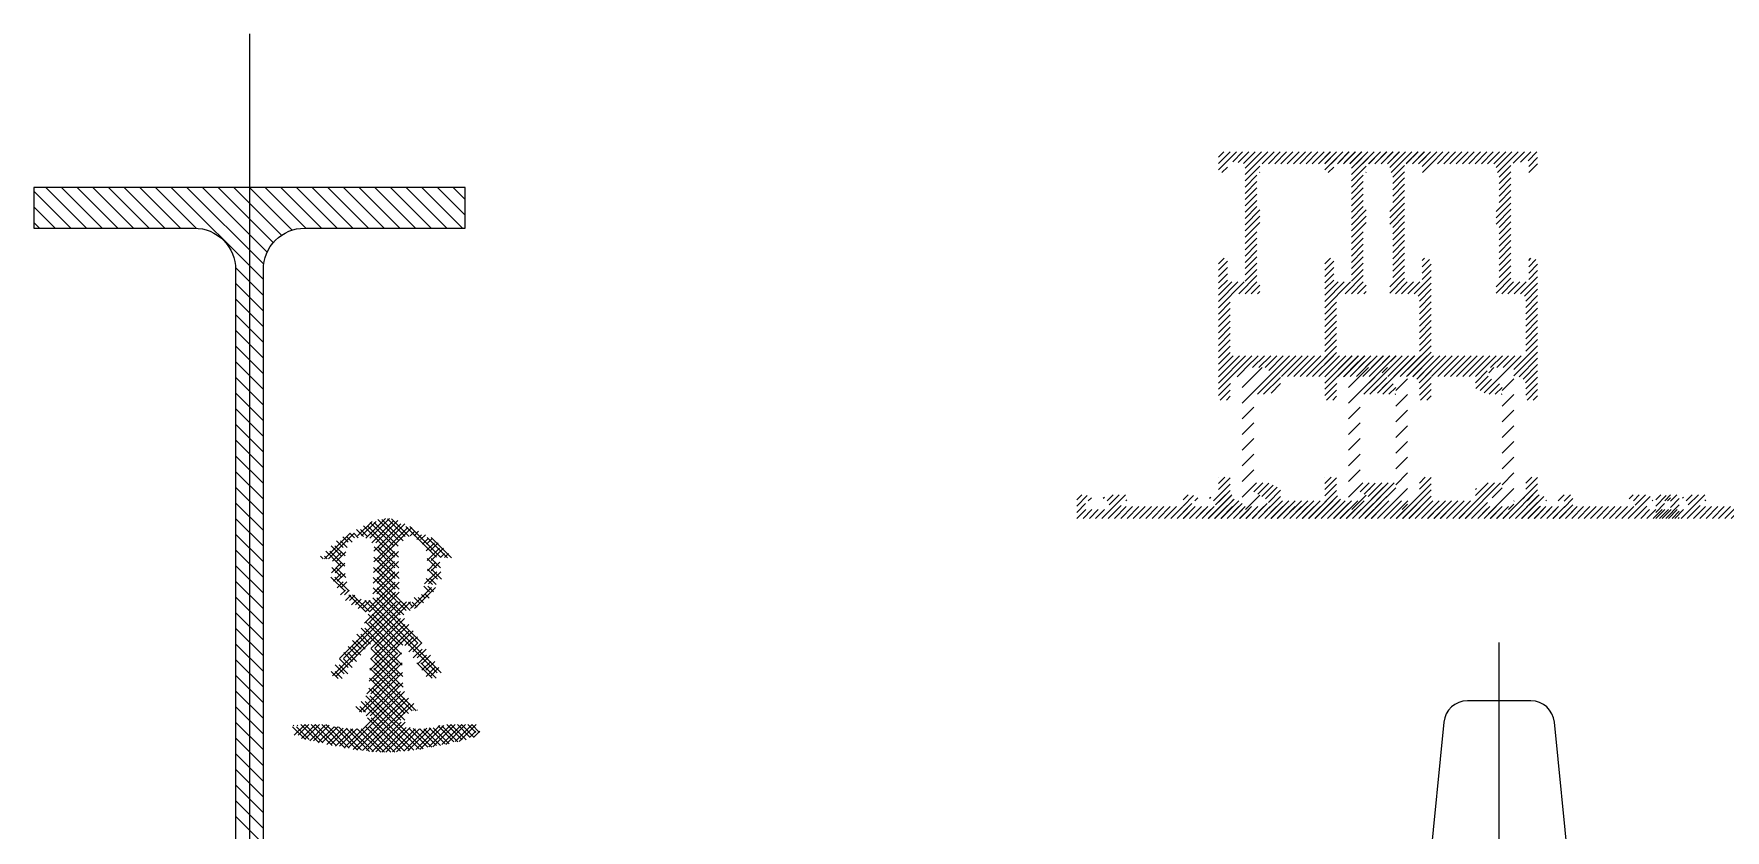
# Model space of a CAD drawing. Extents: x -0.04 to 2.29, y -0.5 to 2.03.
# Drawn here: x 0.9135 to 1.1998, y 0.1973 to 0.332 of the extents above; entities that cross this region are included whole.
import ezdxf

# ---------------------------------------------------------------- set-up
doc = ezdxf.new("R2010")
doc.units = 0
doc.header["$LTSCALE"] = 0.1
for name, pattern in [('AUSGEZOGEN', [0]), ('USM-S25', [0]), ('USM-STRPUKLEIN', [0])]:
    doc.linetypes.add(name, pattern=pattern)
doc.layers.get('0').update_dxf_attribs({"linetype": 'AUSGEZOGEN'})
for name, color, linetype in [('AUSSEN50', 1, 'AUSGEZOGEN'), ('SCHRAFF', 4, 'AUSGEZOGEN'), ('USM-SKLEIN25', 3, 'USM-S25'), ('USM-SPKLEIN25', 3, 'USM-STRPUKLEIN')]:
    doc.layers.add(name, color=color, linetype=linetype)

# ---------------------------------------------------------------- blocks, each defined once
blk = doc.blocks.new('*X')
at = {"color": 0}
for p, q in [((0.271, 1.11316), (0.2641, 1.12006)), ((0.271, 1.11581), (0.26631, 1.1205)), ((0.271, 1.11846), (0.26896, 1.1205)), ((0.271, 1.11051), (0.2641, 1.11741)), ((0.271, 1.10786), (0.2641, 1.11476)), ((0.271, 1.10521), (0.2641, 1.11211)), ((0.271, 1.10255), (0.2641, 1.10945)), ((0.271, 1.0999), (0.2641, 1.1068)), ((0.271, 1.09725), (0.2641, 1.10415)), ((0.271, 1.0946), (0.2641, 1.1015)), ((0.271, 1.09195), (0.2641, 1.09885)), ((0.271, 1.0893), (0.2641, 1.0962)), ((0.271, 1.08399), (0.26377, 1.09122)), ((0.271, 1.08665), (0.2641, 1.09355)), ((0.271, 1.07869), (0.26166, 1.08803)), ((0.271, 1.08134), (0.2629, 1.08944)), ((0.16463, 1.08165), (0.15993, 1.08635)), ((0.16728, 1.08165), (0.16258, 1.08635)), ((0.16993, 1.08165), (0.16523, 1.08635)), ((0.17258, 1.08165), (0.16788, 1.08635)), ((0.17523, 1.08165), (0.17053, 1.08635)), ((0.17788, 1.08165), (0.17318, 1.08635)), ((0.18054, 1.08165), (0.17584, 1.08635)), ((0.18319, 1.08165), (0.17849, 1.08635)), ((0.18584, 1.08165), (0.18114, 1.08635)), ((0.18849, 1.08165), (0.18379, 1.08635)), ((0.19114, 1.08165), (0.18644, 1.08635)), ((0.19379, 1.08165), (0.18909, 1.08635)), ((0.19645, 1.08165), (0.19175, 1.08635)), ((0.1991, 1.08165), (0.1944, 1.08635)), ((0.20175, 1.08165), (0.19705, 1.08635)), ((0.2044, 1.08165), (0.1997, 1.08635)), ((0.20705, 1.08165), (0.20235, 1.08635)), ((0.2097, 1.08165), (0.205, 1.08635)), ((0.21236, 1.08165), (0.20766, 1.08635)), ((0.21501, 1.08165), (0.21031, 1.08635)), ((0.21766, 1.08165), (0.21296, 1.08635)), ((0.22031, 1.08165), (0.21561, 1.08635)), ((0.22296, 1.08165), (0.21826, 1.08635)), ((0.22561, 1.08165), (0.22091, 1.08635)), ((0.22827, 1.08165), (0.22357, 1.08635)), ((0.23092, 1.08165), (0.22622, 1.08635)), ((0.23357, 1.08165), (0.22887, 1.08635)), ((0.23622, 1.08165), (0.23152, 1.08635)), ((0.23887, 1.08165), (0.23417, 1.08635)), ((0.24152, 1.08165), (0.23682, 1.08635)), ((0.24418, 1.08165), (0.23948, 1.08635)), ((0.24683, 1.08165), (0.24213, 1.08635)), ((0.24948, 1.08165), (0.24478, 1.08635)), ((0.25213, 1.08165), (0.24743, 1.08635)), ((0.25478, 1.08165), (0.25008, 1.08635)), ((0.25744, 1.08164), (0.25273, 1.08635)), ((0.271, 1.07074), (0.25539, 1.08635)), ((0.271, 1.07339), (0.25798, 1.08641)), ((0.271, 1.07604), (0.26004, 1.087)), ((0.271, 1.06808), (0.26409, 1.07499)), ((0.271, 1.06543), (0.2641, 1.07233)), ((0.271, 1.06278), (0.2641, 1.06968)), ((0.271, 1.06013), (0.2641, 1.06703)), ((0.271, 1.05748), (0.2641, 1.06438)), ((0.271, 1.05483), (0.2641, 1.06173)), ((0.271, 1.05217), (0.2641, 1.05907)), ((0.271, 1.04952), (0.2641, 1.05642)), ((0.27037, 1.0475), (0.2641, 1.05377)), ((0.26772, 1.0475), (0.2641, 1.05112)), ((0.26507, 1.0475), (0.2641, 1.04847)), ((1.11401, 0.31003), (1.11598, 0.312)), ((1.11401, 0.31109), (1.11492, 0.312)), ((1.11402, 0.30898), (1.11551, 0.31047)), ((1.1146, 0.3085), (1.11551, 0.30941)), ((1.11554, 0.3105), (1.11704, 0.312)), ((1.11645, 0.31034), (1.1181, 0.312)), ((1.11735, 0.31019), (1.11916, 0.312)), ((1.11826, 0.31004), (1.12022, 0.312)), ((1.11851, 0.30816), (1.12234, 0.312)), ((1.11851, 0.30922), (1.12128, 0.312)), ((1.11851, 0.3071), (1.12101, 0.3096)), ((1.12141, 0.31), (1.12341, 0.312)), ((1.12247, 0.31), (1.12447, 0.312)), ((1.12353, 0.31), (1.12553, 0.312)), ((1.12459, 0.31), (1.12659, 0.312)), ((1.12565, 0.31), (1.12765, 0.312)), ((1.12671, 0.31), (1.12871, 0.312)), ((1.12777, 0.31), (1.12977, 0.312)), ((1.12883, 0.31), (1.13083, 0.312)), ((1.12989, 0.31), (1.13189, 0.312)), ((1.13095, 0.31), (1.13295, 0.312)), ((1.13201, 0.31), (1.13401, 0.312)), ((1.13307, 0.31), (1.13507, 0.312)), ((1.13413, 0.31), (1.13613, 0.312)), ((1.13519, 0.31), (1.13719, 0.312)), ((1.13625, 0.31), (1.13825, 0.312)), ((1.13731, 0.31), (1.13931, 0.312)), ((1.13838, 0.31), (1.14038, 0.312)), ((1.13944, 0.31), (1.14144, 0.312)), ((1.1405, 0.31), (1.1425, 0.312)), ((1.14156, 0.31), (1.14356, 0.312)), ((1.14262, 0.31), (1.14462, 0.312)), ((1.14301, 0.30933), (1.14568, 0.312)), ((1.14324, 0.3085), (1.14674, 0.312)), ((1.14351, 0.30771), (1.14551, 0.30971)), ((1.14586, 0.31006), (1.1478, 0.312)), ((1.14713, 0.31027), (1.14886, 0.312)), ((1.1484, 0.31048), (1.14992, 0.312)), ((1.14851, 0.30953), (1.15001, 0.31103)), ((1.14854, 0.3085), (1.15001, 0.30996)), ((1.11851, 0.30604), (1.12051, 0.30804)), ((1.11851, 0.30498), (1.12051, 0.30698)), ((1.12097, 0.3085), (1.12101, 0.30854)), ((1.14351, 0.30665), (1.14551, 0.30865)), ((1.14351, 0.30559), (1.14551, 0.30759)), ((1.14351, 0.30453), (1.14551, 0.30653)), ((1.11851, 0.30392), (1.12051, 0.30592)), ((1.11851, 0.30286), (1.12051, 0.30486)), ((1.11851, 0.3018), (1.12051, 0.3038)), ((1.14301, 0.3019), (1.14551, 0.3044)), ((1.14351, 0.30346), (1.14551, 0.30546)), ((1.11851, 0.30074), (1.12051, 0.30274)), ((1.11851, 0.29968), (1.12101, 0.30218)), ((1.11851, 0.29862), (1.12101, 0.30112)), ((1.14301, 0.30084), (1.14551, 0.30334)), ((1.14301, 0.29978), (1.14551, 0.30228)), ((1.14351, 0.29922), (1.14551, 0.30122)), ((1.11851, 0.29756), (1.12101, 0.30006)), ((1.11851, 0.2965), (1.12051, 0.2985)), ((1.14351, 0.29816), (1.14551, 0.30016)), ((1.14351, 0.2971), (1.14551, 0.2991)), ((1.14351, 0.29604), (1.14551, 0.29804)), ((1.11851, 0.29543), (1.12051, 0.29743)), ((1.11851, 0.29437), (1.12051, 0.29637)), ((1.11851, 0.29331), (1.12051, 0.29531)), ((1.14351, 0.29498), (1.14551, 0.29698)), ((1.14351, 0.29392), (1.14551, 0.29592)), ((1.14351, 0.29286), (1.14551, 0.29486)), ((1.11401, 0.29306), (1.11495, 0.294)), ((1.11401, 0.292), (1.11551, 0.2935)), ((1.11401, 0.29093), (1.11551, 0.29243)), ((1.11851, 0.29225), (1.12051, 0.29425)), ((1.11851, 0.29119), (1.12051, 0.29319)), ((1.11851, 0.29013), (1.12051, 0.29213)), ((1.14351, 0.2918), (1.14551, 0.2938)), ((1.14351, 0.29074), (1.14551, 0.29274)), ((1.14851, 0.29362), (1.14889, 0.294)), ((1.14851, 0.29255), (1.14973, 0.29378)), ((1.14851, 0.29149), (1.15001, 0.29299)), ((1.11401, 0.28987), (1.11551, 0.29137)), ((1.11401, 0.28881), (1.11551, 0.29031)), ((1.11401, 0.28563), (1.11838, 0.29)), ((1.11401, 0.28669), (1.11731, 0.29)), ((1.11401, 0.28775), (1.11625, 0.29)), ((1.11744, 0.288), (1.12051, 0.29107)), ((1.1185, 0.288), (1.12051, 0.29001)), ((1.11956, 0.288), (1.12101, 0.28945)), ((1.14301, 0.28918), (1.14551, 0.29168)), ((1.14301, 0.28812), (1.14551, 0.29062)), ((1.14395, 0.288), (1.14595, 0.29)), ((1.14501, 0.288), (1.14701, 0.29)), ((1.14607, 0.288), (1.14807, 0.29)), ((1.14713, 0.28799), (1.15001, 0.29087)), ((1.1478, 0.28761), (1.15001, 0.28981)), ((1.14851, 0.29043), (1.15001, 0.29193)), ((1.11401, 0.28457), (1.11601, 0.28657)), ((1.12062, 0.288), (1.12101, 0.28839)), ((1.14801, 0.28675), (1.15001, 0.28875)), ((1.14801, 0.28569), (1.15001, 0.28769)), ((1.14801, 0.28463), (1.15001, 0.28663)), ((1.11401, 0.28351), (1.11601, 0.28551)), ((1.11401, 0.28245), (1.11601, 0.28445)), ((1.14801, 0.28357), (1.15001, 0.28557)), ((1.14801, 0.28251), (1.15001, 0.28451)), ((1.14801, 0.28145), (1.15001, 0.28345)), ((1.11401, 0.28139), (1.11601, 0.28339)), ((1.11401, 0.28033), (1.11601, 0.28233)), ((1.11401, 0.27927), (1.11601, 0.28127)), ((1.14801, 0.28039), (1.15001, 0.28239)), ((1.14801, 0.27933), (1.15001, 0.28133)), ((1.11401, 0.27821), (1.11601, 0.28021)), ((1.11401, 0.27715), (1.11601, 0.27915)), ((1.11401, 0.27609), (1.11601, 0.27809)), ((1.14601, 0.27521), (1.15001, 0.27921)), ((1.14601, 0.27414), (1.15001, 0.27814)), ((1.14801, 0.27827), (1.15001, 0.28027)), ((1.11401, 0.27184), (1.11966, 0.2775)), ((1.11401, 0.2729), (1.1186, 0.2775)), ((1.11401, 0.27396), (1.11754, 0.2775)), ((1.11401, 0.27503), (1.11648, 0.2775)), ((1.11801, 0.27213), (1.12138, 0.2755)), ((1.11801, 0.27478), (1.11872, 0.2755)), ((1.11872, 0.2755), (1.12072, 0.2775)), ((1.11979, 0.2755), (1.12179, 0.2775)), ((1.12001, 0.27148), (1.12603, 0.2775)), ((1.12059, 0.271), (1.12709, 0.2775)), ((1.12085, 0.2755), (1.12285, 0.2775)), ((1.12191, 0.2755), (1.12391, 0.2775)), ((1.12251, 0.27504), (1.12497, 0.2775)), ((1.12465, 0.274), (1.12815, 0.2775)), ((1.12571, 0.274), (1.12921, 0.2775)), ((1.12677, 0.274), (1.13027, 0.2775)), ((1.12783, 0.274), (1.13133, 0.2775)), ((1.12889, 0.274), (1.13239, 0.2775)), ((1.12995, 0.274), (1.13345, 0.2775)), ((1.13101, 0.274), (1.13451, 0.2775)), ((1.13207, 0.274), (1.13557, 0.2775)), ((1.13313, 0.274), (1.13663, 0.2775)), ((1.1342, 0.274), (1.1377, 0.2775)), ((1.13526, 0.274), (1.13876, 0.2775)), ((1.13632, 0.274), (1.13982, 0.2775)), ((1.13738, 0.274), (1.14088, 0.2775)), ((1.13844, 0.274), (1.14194, 0.2775)), ((1.1395, 0.274), (1.143, 0.2775)), ((1.13951, 0.27295), (1.14151, 0.27495)), ((1.14174, 0.27465), (1.14259, 0.2755)), ((1.14206, 0.2755), (1.14406, 0.2775)), ((1.1429, 0.27316), (1.14524, 0.2755)), ((1.14312, 0.2755), (1.14512, 0.2775)), ((1.14418, 0.2755), (1.14618, 0.2775)), ((1.14524, 0.2755), (1.14724, 0.2775)), ((1.14688, 0.27395), (1.15001, 0.27708)), ((1.14756, 0.27357), (1.15001, 0.27602)), ((1.14795, 0.27291), (1.15001, 0.27496)), ((1.11401, 0.27078), (1.11604, 0.27282)), ((1.11719, 0.27397), (1.11801, 0.27478)), ((1.12165, 0.271), (1.12451, 0.27386)), ((1.12291, 0.2712), (1.12451, 0.2728)), ((1.13958, 0.27196), (1.14166, 0.27404)), ((1.14029, 0.27161), (1.14224, 0.27356)), ((1.141, 0.27126), (1.1429, 0.27316)), ((1.1418, 0.271), (1.14357, 0.27276)), ((1.14286, 0.271), (1.14401, 0.27214)), ((1.14401, 0.27161), (1.14601, 0.27361)), ((1.14801, 0.2719), (1.15001, 0.2739)), ((1.14801, 0.27084), (1.15001, 0.27284)), ((1.11429, 0.27), (1.11601, 0.27172)), ((1.11535, 0.27), (1.11601, 0.27066)), ((1.11801, 0.26948), (1.12001, 0.27148)), ((1.14392, 0.271), (1.14401, 0.27108)), ((1.14401, 0.26896), (1.14601, 0.27096)), ((1.14823, 0.27), (1.15001, 0.27178)), ((1.14929, 0.27), (1.15001, 0.27072)), ((1.11801, 0.26683), (1.12001, 0.26883)), ((1.14401, 0.26631), (1.14601, 0.26831)), ((1.11801, 0.26418), (1.12001, 0.26618)), ((1.11801, 0.26152), (1.12001, 0.26352)), ((1.14401, 0.26366), (1.14601, 0.26566)), ((1.11801, 0.25887), (1.12001, 0.26087)), ((1.14401, 0.26101), (1.14601, 0.26301)), ((1.11801, 0.25622), (1.12001, 0.25822)), ((1.14401, 0.25836), (1.14601, 0.26036)), ((1.14401, 0.2557), (1.14601, 0.2577)), ((1.11401, 0.25699), (1.11401, 0.257)), ((1.11401, 0.25593), (1.11507, 0.257)), ((1.11401, 0.25487), (1.11601, 0.25687)), ((1.11401, 0.25381), (1.11601, 0.25581)), ((1.11801, 0.25357), (1.12001, 0.25557)), ((1.12001, 0.25557), (1.12044, 0.256)), ((1.12001, 0.25451), (1.1215, 0.256)), ((1.12066, 0.25411), (1.12254, 0.25598)), ((1.12133, 0.25371), (1.12325, 0.25563)), ((1.12199, 0.25331), (1.12396, 0.25528)), ((1.13671, 0.25), (1.14271, 0.256)), ((1.13777, 0.25), (1.14377, 0.256)), ((1.13951, 0.25386), (1.14165, 0.256)), ((1.13951, 0.25492), (1.13967, 0.25508)), ((1.14232, 0.25349), (1.14401, 0.25517)), ((1.14245, 0.2515), (1.14601, 0.25505)), ((1.1452, 0.25), (1.15001, 0.25481)), ((1.14601, 0.25187), (1.15001, 0.25587)), ((1.14801, 0.25599), (1.14902, 0.257)), ((1.14801, 0.25493), (1.15001, 0.25693)), ((1.09001, 0.25315), (1.09086, 0.254)), ((1.09001, 0.25209), (1.09178, 0.25386)), ((1.09001, 0.25103), (1.09151, 0.25253)), ((1.09198, 0.253), (1.09249, 0.25351)), ((1.09429, 0.25), (1.09829, 0.254)), ((1.09451, 0.2534), (1.0947, 0.2536)), ((1.09516, 0.253), (1.09616, 0.254)), ((1.09535, 0.25), (1.09751, 0.25216)), ((1.09551, 0.25228), (1.09722, 0.254)), ((1.09641, 0.25), (1.09841, 0.252)), ((1.09747, 0.25), (1.09947, 0.252)), ((1.09835, 0.253), (1.09851, 0.25316)), ((1.09853, 0.25), (1.10053, 0.252)), ((1.09959, 0.25), (1.10159, 0.252)), ((1.10065, 0.25), (1.10265, 0.252)), ((1.10171, 0.25), (1.10371, 0.252)), ((1.10277, 0.25), (1.10477, 0.252)), ((1.10383, 0.25), (1.10583, 0.252)), ((1.10489, 0.25), (1.10689, 0.252)), ((1.10595, 0.25), (1.10795, 0.252)), ((1.10701, 0.25), (1.10901, 0.252)), ((1.10807, 0.25), (1.11007, 0.252)), ((1.10913, 0.25), (1.11113, 0.252)), ((1.1102, 0.25), (1.1122, 0.252)), ((1.11126, 0.25), (1.11326, 0.252)), ((1.11232, 0.25), (1.11616, 0.25384)), ((1.11338, 0.25), (1.11665, 0.25327)), ((1.11401, 0.25275), (1.11601, 0.25475)), ((1.11444, 0.25), (1.11744, 0.253)), ((1.1155, 0.25), (1.11801, 0.25251)), ((1.11859, 0.2515), (1.121, 0.25391)), ((1.12124, 0.2515), (1.12224, 0.2525)), ((1.12186, 0.25), (1.12486, 0.253)), ((1.12246, 0.25272), (1.12451, 0.25477)), ((1.12251, 0.25171), (1.12451, 0.25371)), ((1.12292, 0.25), (1.12592, 0.253)), ((1.12398, 0.25), (1.12698, 0.253)), ((1.12504, 0.25), (1.12804, 0.253)), ((1.12611, 0.25), (1.12911, 0.253)), ((1.12717, 0.25), (1.13017, 0.253)), ((1.12823, 0.25), (1.13123, 0.253)), ((1.12929, 0.25), (1.13229, 0.253)), ((1.13035, 0.25), (1.13335, 0.253)), ((1.13141, 0.25), (1.13441, 0.253)), ((1.13247, 0.25), (1.13547, 0.253)), ((1.13353, 0.25), (1.13653, 0.253)), ((1.13459, 0.25), (1.13759, 0.253)), ((1.13565, 0.25), (1.13865, 0.253)), ((1.13883, 0.25), (1.14155, 0.25271)), ((1.14511, 0.2515), (1.14601, 0.2524)), ((1.14601, 0.25293), (1.14608, 0.253)), ((1.14626, 0.25), (1.15001, 0.25375)), ((1.14732, 0.25), (1.15001, 0.25269)), ((1.14838, 0.25), (1.15038, 0.252)), ((1.14944, 0.25), (1.15144, 0.252)), ((1.1505, 0.25), (1.1525, 0.252)), ((1.15156, 0.25), (1.15356, 0.252)), ((1.15262, 0.25), (1.15462, 0.252)), ((1.15368, 0.25), (1.15568, 0.252)), ((1.15474, 0.25), (1.15674, 0.252)), ((1.1558, 0.25), (1.1578, 0.252)), ((1.15686, 0.25), (1.15886, 0.252)), ((1.15793, 0.25), (1.15993, 0.252)), ((1.15899, 0.25), (1.16099, 0.252)), ((1.16005, 0.25), (1.16205, 0.252)), ((1.16111, 0.25), (1.16311, 0.252)), ((1.16217, 0.25), (1.16417, 0.252)), ((1.16323, 0.25), (1.16523, 0.252)), ((1.16429, 0.25), (1.16629, 0.252)), ((1.16535, 0.25), (1.16907, 0.25372)), ((1.16551, 0.25334), (1.16617, 0.254)), ((1.16623, 0.253), (1.16723, 0.254)), ((1.16641, 0.25), (1.16851, 0.2521)), ((1.16651, 0.25222), (1.16829, 0.254)), ((1.16941, 0.253), (1.16951, 0.2531)), ((1.17153, 0.253), (1.17253, 0.254)), ((1.17171, 0.25), (1.17401, 0.25229)), ((1.17251, 0.25291), (1.17359, 0.254)), ((1.17251, 0.25185), (1.17401, 0.25335)), ((0.4733, 0.24703), (0.47577, 0.2495)), ((0.4747, 0.24666), (0.47802, 0.24998)), ((0.47951, 0.24528), (0.47545, 0.24933)), ((0.47571, 0.2459), (0.47946, 0.24965)), ((0.47606, 0.24448), (0.48064, 0.24907)), ((0.48032, 0.24623), (0.47673, 0.24983)), ((0.48135, 0.24697), (0.47837, 0.24995)), ((1.09004, 0.25), (1.09154, 0.2515)), ((1.0911, 0.25), (1.0926, 0.2515)), ((1.09216, 0.25), (1.09366, 0.2515)), ((1.09322, 0.25), (1.09472, 0.2515)), ((1.11656, 0.25), (1.11806, 0.2515)), ((1.11762, 0.25), (1.11912, 0.2515)), ((1.11868, 0.25), (1.12018, 0.2515)), ((1.11974, 0.25), (1.12124, 0.2515)), ((1.1208, 0.25), (1.1223, 0.2515)), ((1.13989, 0.25), (1.14151, 0.25161)), ((1.14095, 0.25), (1.14245, 0.2515)), ((1.14202, 0.25), (1.14352, 0.2515)), ((1.14308, 0.25), (1.14458, 0.2515)), ((1.14414, 0.25), (1.14564, 0.2515)), ((1.16747, 0.25), (1.16897, 0.2515)), ((1.16853, 0.25), (1.17003, 0.2515)), ((1.16959, 0.25), (1.17109, 0.2515)), ((1.17065, 0.25), (1.17215, 0.2515)), ((1.17277, 0.25), (1.17401, 0.25123)), ((1.17384, 0.25), (1.17401, 0.25017)), ((0.46769, 0.24318), (0.47203, 0.24752)), ((0.47086, 0.24509), (0.46972, 0.24622)), ((0.47172, 0.24599), (0.47081, 0.2469)), ((0.47275, 0.24673), (0.47198, 0.2475)), ((0.47431, 0.24694), (0.47314, 0.24811)), ((0.47956, 0.24346), (0.4743, 0.24872)), ((0.47602, 0.24267), (0.4818, 0.24845)), ((0.48665, 0.24344), (0.48145, 0.24864)), ((0.48219, 0.24708), (0.48296, 0.24784)), ((0.4833, 0.24642), (0.48411, 0.24723)), ((0.48427, 0.24562), (0.48532, 0.24667)), ((0.48852, 0.24333), (0.48508, 0.24678)), ((0.46749, 0.24315), (0.46704, 0.2436)), ((0.46897, 0.24344), (0.46794, 0.24447)), ((0.47052, 0.24366), (0.4688, 0.24538)), ((0.47047, 0.24194), (0.46902, 0.24339)), ((0.46906, 0.24278), (0.47064, 0.24437)), ((0.47598, 0.24087), (0.47953, 0.24442)), ((0.47964, 0.23984), (0.47604, 0.24344)), ((0.4796, 0.24165), (0.47608, 0.24517)), ((0.48492, 0.24451), (0.48629, 0.24587)), ((0.4851, 0.24291), (0.48717, 0.24498)), ((0.48734, 0.24339), (0.48803, 0.24408)), ((0.46886, 0.24082), (0.47048, 0.24244)), ((0.47062, 0.24002), (0.46895, 0.24169)), ((0.4692, 0.23939), (0.47051, 0.2407)), ((0.4759, 0.23725), (0.47961, 0.24096)), ((0.47594, 0.23906), (0.47957, 0.24269)), ((0.47968, 0.23803), (0.476, 0.24172)), ((0.48465, 0.23893), (0.48671, 0.24099)), ((0.48665, 0.24167), (0.48509, 0.24323)), ((0.48511, 0.24116), (0.48656, 0.2426)), ((0.48683, 0.23972), (0.48513, 0.24142)), ((0.47119, 0.23768), (0.46879, 0.24009)), ((0.46982, 0.23824), (0.47083, 0.23926)), ((0.47041, 0.23707), (0.47123, 0.23789)), ((0.47463, 0.23421), (0.47965, 0.23924)), ((0.48048, 0.23369), (0.47592, 0.23826)), ((0.47982, 0.23613), (0.47596, 0.23999)), ((0.48224, 0.23475), (0.48579, 0.23831)), ((0.48546, 0.23756), (0.48449, 0.23853)), ((0.48595, 0.23883), (0.48493, 0.23986)), ((0.46908, 0.22336), (0.48159, 0.23587)), ((0.47024, 0.22629), (0.47999, 0.23604)), ((0.47126, 0.23614), (0.47214, 0.23703)), ((0.47469, 0.23418), (0.47179, 0.23709)), ((0.47227, 0.23539), (0.47324, 0.23636)), ((0.47339, 0.23474), (0.47475, 0.2361)), ((0.47446, 0.23228), (0.47969, 0.23751)), ((0.48676, 0.22388), (0.47451, 0.23614)), ((0.48352, 0.22889), (0.47586, 0.23655)), ((0.48151, 0.23443), (0.47989, 0.23606)), ((0.48272, 0.23499), (0.48189, 0.23582)), ((0.48377, 0.23571), (0.48288, 0.2366)), ((0.48474, 0.23651), (0.48411, 0.23714)), ((0.48008, 0.22702), (0.47461, 0.23249)), ((0.48031, 0.22856), (0.47508, 0.2338)), ((0.47547, 0.22621), (0.4813, 0.23204)), ((0.47557, 0.22808), (0.48056, 0.23307)), ((0.47391, 0.2279), (0.47242, 0.22938)), ((0.47481, 0.22876), (0.47315, 0.23042)), ((0.48018, 0.22516), (0.47388, 0.23146)), ((0.47537, 0.22435), (0.48203, 0.23101)), ((0.48127, 0.22848), (0.48276, 0.22997)), ((0.47173, 0.22477), (0.47023, 0.22627)), ((0.47246, 0.22581), (0.47096, 0.22731)), ((0.47318, 0.22685), (0.47169, 0.22835)), ((0.47528, 0.22249), (0.48007, 0.22728)), ((0.48036, 0.22145), (0.47547, 0.22633)), ((0.48028, 0.22329), (0.47556, 0.22801)), ((0.482, 0.22744), (0.48349, 0.22893)), ((0.48273, 0.2264), (0.48422, 0.22789)), ((0.48345, 0.22536), (0.48495, 0.22686)), ((0.47003, 0.22294), (0.46884, 0.22412)), ((0.471, 0.22373), (0.4695, 0.22523)), ((0.47363, 0.2173), (0.48025, 0.22392)), ((0.47487, 0.22031), (0.48016, 0.2256)), ((0.48256, 0.21747), (0.47538, 0.22465)), ((0.48591, 0.22297), (0.48331, 0.22556)), ((0.48418, 0.22432), (0.48568, 0.22582)), ((0.4849, 0.22328), (0.4864, 0.22477)), ((0.47105, 0.21119), (0.48056, 0.2207)), ((0.47473, 0.21663), (0.48031, 0.22222)), ((0.48061, 0.21589), (0.47521, 0.22129)), ((0.48127, 0.217), (0.4753, 0.22297)), ((0.47255, 0.21092), (0.48122, 0.21959)), ((0.47399, 0.21721), (0.47301, 0.21819)), ((0.48215, 0.21081), (0.47392, 0.21905)), ((0.47413, 0.21073), (0.48212, 0.21872)), ((0.48371, 0.21103), (0.47471, 0.22002)), ((0.48273, 0.21757), (0.48276, 0.2176)), ((0.46446, 0.21259), (0.46231, 0.21474)), ((0.46241, 0.21493), (0.46252, 0.21503)), ((0.46258, 0.21332), (0.4644, 0.21514)), ((0.46677, 0.21205), (0.46368, 0.21514)), ((0.46381, 0.21279), (0.46617, 0.21514)), ((0.46519, 0.2124), (0.46783, 0.21504)), ((0.46902, 0.21157), (0.46545, 0.21514)), ((0.46664, 0.21208), (0.46931, 0.21475)), ((0.4712, 0.21116), (0.46723, 0.21513)), ((0.4733, 0.21083), (0.46939, 0.21474)), ((0.47895, 0.21048), (0.47457, 0.21486)), ((0.48057, 0.21062), (0.47495, 0.21625)), ((0.47572, 0.21055), (0.48068, 0.21552)), ((0.48317, 0.21094), (0.4872, 0.21496)), ((0.48534, 0.21134), (0.48915, 0.21514)), ((0.48958, 0.21222), (0.48691, 0.2149)), ((0.48754, 0.21177), (0.49092, 0.21514)), ((0.49101, 0.21256), (0.48843, 0.21514)), ((0.48981, 0.21227), (0.49268, 0.21514)), ((0.49237, 0.21297), (0.4902, 0.21514)), ((0.49329, 0.21382), (0.49196, 0.21514)), ((0.46809, 0.21176), (0.47084, 0.21451)), ((0.46956, 0.21147), (0.47249, 0.2144)), ((0.47531, 0.21059), (0.47145, 0.21444)), ((0.47721, 0.21046), (0.47322, 0.21444)), ((0.47739, 0.21046), (0.48154, 0.21461)), ((0.4792, 0.2105), (0.4831, 0.2144)), ((0.48116, 0.21069), (0.48501, 0.21454)), ((0.48519, 0.21131), (0.48201, 0.21449)), ((0.48668, 0.21159), (0.48384, 0.21443)), ((0.48813, 0.2119), (0.48544, 0.2146)), ((0.49223, 0.21292), (0.49333, 0.21402))]:
    blk.add_line(p, q, dxfattribs=at)

msp = doc.modelspace()

# ---------------------------------------------------------------- linework, layer by layer
at = {"layer": 'AUSSEN50', "color": 0}
msp.add_lwpolyline([(0.9135, 0.2991), (0.94065, 0.2991, -0.414214), (0.94765, 0.2921), (0.94765, 0.1799, -0.414214), (0.94065, 0.1729), (0.9135, 0.1729), (0.9135, 0.166), (0.9865, 0.166), (0.9865, 0.1729), (0.95935, 0.1729, -0.414214), (0.95235, 0.1799), (0.95235, 0.2921, -0.414214), (0.95935, 0.2991), (0.9865, 0.2991), (0.9865, 0.306), (0.9135, 0.306)], format="xyb", close=True, dxfattribs=at)
at = {"layer": 'USM-SKLEIN25', "color": 0}
for p, q in [((1.16689, 0.21914), (1.15613, 0.21914)), ((1.15215, 0.21554), (1.14851, 0.17914)), ((1.17451, 0.17914), (1.17087, 0.21554))]:
    msp.add_line(p, q, dxfattribs=at)
for centre, start, end in [((1.15613, 0.21514), 90, 174.2894), ((1.16689, 0.21514), 5.7106, 90)]:
    msp.add_arc(centre, 0.004, start, end, dxfattribs=at)
at = {"layer": 'USM-SPKLEIN25', "color": 0}
for p, q in [((0.95, 0.33196), (0.95, 0.015)), ((1.16151, 0.15549), (1.16151, 0.22904))]:
    msp.add_line(p, q, dxfattribs=at)

# ---------------------------------------------------------------- block references
at = {"layer": 'SCHRAFF', "color": 0, "xscale": -1, "rotation": 270}
msp.add_blockref('*X', (-0.134, 0.035), dxfattribs=at)
msp.add_blockref('*X', (-0.134, 0.035), dxfattribs=at)
at = {"layer": 'SCHRAFF', "color": 0}
for p in [(0, 0), (0, 0), (0, 0), (0, 0), (0.018, 0), (0.018, 0), (0.018, 0), (0.018, 0), (0.018, 0), (0.018, 0), (0.018, 0), (0.09801, 0), (0.09801, 0), (0.09801, 0), (0.09801, 0), (0.09801, 0), (0.495, 0), (0.495, 0), (0.495, 0), (0.495, 0), (0.495, 0), (0.49567, 0)]:
    msp.add_blockref('*X', p, dxfattribs=at)

doc.saveas('drawing.dxf')
